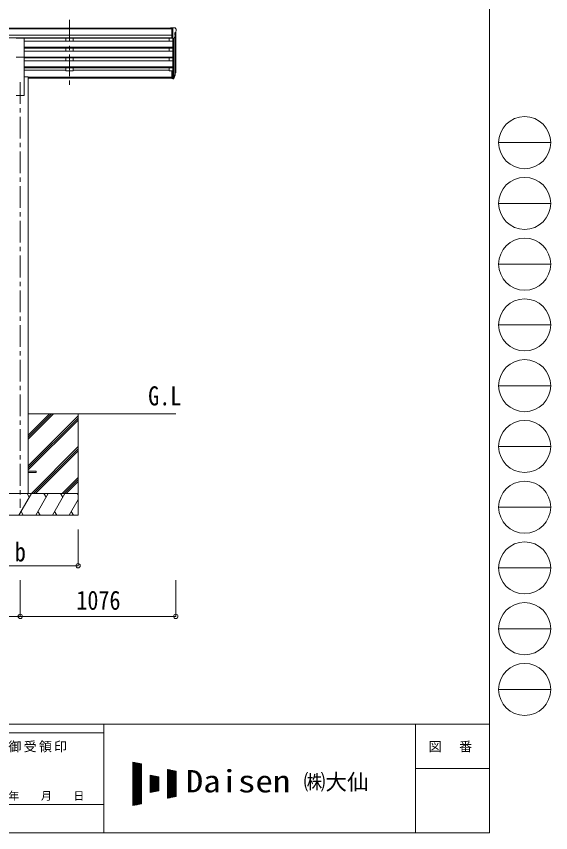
# Model space of a CAD drawing. Units: millimetres at full size, sheet at 1:30; details may follow other scales. Extents: x -8432 to 8432, y -5820 to 5820.
# Drawn here: x 4736 to 8432, y -5820 to -177 of the extents above; entities that cross this region are included whole.
import ezdxf
from ezdxf.enums import TextEntityAlignment as Align

# ---------------------------------------------------------------- set-up
doc = ezdxf.new("R2010")
doc.units = ezdxf.units.MM
doc.header["$LTSCALE"] = 30
doc.header["$PDMODE"] = 32
doc.header["$PDSIZE"] = 30
doc.linetypes.add('CHAIN1', pattern=[8, 5, -1, 1, -1])
for name, color, linetype, lineweight in [('0-0_0', 7, 'Continuous', 9), ('0-1_本体', 5, 'CHAIN1', 9), ('0-3_ELV2', 4, 'Continuous', 9), ('0-6_OTH_LINE', 6, 'Continuous', 9), ('F-0_240', 7, 'Continuous', 9)]:
    doc.layers.add(name, color=color, linetype=linetype, lineweight=lineweight)
doc.layers.add('0-7_SHAPE', color=7, linetype='Continuous')
doc.styles.add('ＭＳ ゴシック', font='')
doc.styles.get('ＭＳ ゴシック').set_extended_font_data('MS Gothic')

msp = doc.modelspace()

# ---------------------------------------------------------------- linework, layer by layer
at = {"layer": '0-0_0'}
for p, q in [((4818.32, -2924.82), (5839.12, -2924.82)), ((4818.32, -3100.45), (4993.95, -2924.82)), ((4818.32, -3086.31), (4979.81, -2924.82)), ((4818.32, -3072.17), (4965.66, -2924.82)), ((5163.12, -2924.82), (5163.12, -3624.82)), ((4818.32, -3284.3), (5163.12, -2939.5)), ((4818.32, -3298.44), (5163.12, -2953.64)), ((4818.32, -3312.58), (5163.12, -2967.79)), ((4839.92, -3474.82), (5163.12, -3151.63)), ((4854.07, -3474.82), (5163.12, -3165.77)), ((4868.21, -3474.82), (5163.12, -3179.92)), ((5052.06, -3474.82), (5163.12, -3363.76)), ((5066.2, -3474.82), (5163.12, -3377.91)), ((5080.34, -3474.82), (5163.12, -3392.05)), ((5163.12, -3474.82), (4363.12, -3474.82)), ((4754.27, -3624.82), (4840.88, -3474.82)), ((4825.88, -3500.8), (4810.87, -3474.82)), ((4869.74, -3624.82), (4956.35, -3474.82)), ((4941.35, -3500.8), (4926.34, -3474.82)), ((4985.21, -3624.82), (5071.82, -3474.82)), ((5041.82, -3474.82), (5056.82, -3500.8)), ((5157.29, -3474.82), (5163.12, -3484.92)), ((5100.68, -3624.82), (5163.12, -3516.68)), ((4769.27, -3598.84), (4784.27, -3624.82)), ((4884.74, -3598.84), (4899.74, -3624.82)), ((5000.21, -3598.84), (5015.21, -3624.82)), ((5115.68, -3598.84), (5130.68, -3624.82)), ((4363.12, -3624.82), (5163.12, -3624.82))]:
    msp.add_line(p, q, dxfattribs=at)
at = {"layer": '0-1_本体'}
for p, q in [((5103.12, -200.42), (5103.12, -677.94)), ((5103.12, -200.42), (5103.12, -677.94)), ((4763.12, -631.25), (4763.12, -3574.82))]:
    msp.add_line(p, q, dxfattribs=at)
at = {"layer": '0-3_ELV2'}
for p, q in [((5812.62, -257.77), (813.62, -257.77)), ((5812.62, -262.98), (813.62, -262.98)), ((5812.62, -256.16), (5802.62, -256.25)), ((5802.62, -257.77), (5802.62, -256.25)), ((5812.62, -328.15), (5812.62, -256.16)), ((5831.12, -256.16), (5812.62, -256.16)), ((5819.12, -329.15), (5819.12, -256.16)), ((5831.12, -256.16), (5833.45, -256.31)), ((5834.21, -256.73), (5838.27, -262.54)), ((5841.12, -265.54), (5841.12, -266.16)), ((5812.62, -306.52), (813.62, -306.52)), ((5812.62, -324.37), (813.62, -324.37)), ((4735.62, -326.79), (4790.62, -326.79)), ((4790.62, -458.59), (4790.62, -326.79)), ((5812.62, -327.71), (4790.62, -327.71)), ((5078.12, -327.62), (5078.12, -348.07)), ((5128.12, -327.62), (5128.12, -348.07)), ((5794.12, -327.62), (5794.12, -348.07)), ((5812.62, -328.15), (5819.12, -328.15)), ((5819.12, -329.15), (5824.33, -328.83)), ((5819.12, -329.15), (5819.12, -553.54)), ((5825.11, -328.67), (5825.12, -598.32)), ((5826.74, -327.34), (5835.74, -311.74)), ((5833.12, -290.68), (5833.12, -306.95)), ((5838.58, -287.35), (5833.27, -290.42)), ((5834.14, -314.51), (5834.14, -579.89)), ((5839.12, -286.74), (5839.12, -553.18)), ((4790.62, -348.07), (5819.12, -348.07)), ((4790.62, -389.95), (5819.12, -389.95)), ((4790.62, -391.44), (5819.12, -391.44)), ((4790.62, -395.76), (5819.12, -395.76)), ((4790.62, -416.56), (5819.12, -416.56)), ((5078.12, -395.76), (5078.12, -416.56)), ((5128.12, -395.76), (5128.12, -416.56)), ((5794.12, -395.76), (5794.12, -416.56)), ((4735.62, -458.59), (4790.62, -458.59)), ((4790.62, -458.44), (5819.12, -458.44)), ((4790.62, -458.59), (4790.62, -724.82)), ((4790.62, -459.93), (5819.12, -459.93)), ((4790.62, -464.25), (5819.12, -464.25)), ((4790.62, -485.05), (5819.12, -485.05)), ((5078.12, -464.25), (5078.12, -485.05)), ((5128.12, -464.25), (5128.12, -485.05)), ((5794.12, -485.05), (5794.12, -464.25)), ((4790.62, -526.93), (5819.12, -526.93)), ((4790.62, -528.43), (5819.12, -528.43)), ((4790.62, -532.74), (5819.12, -532.74)), ((4790.62, -549.23), (5078.12, -549.23)), ((5078.12, -532.74), (5078.12, -554.18)), ((5128.12, -554.18), (5078.12, -554.18)), ((5128.12, -532.74), (5128.12, -554.18)), ((5794.12, -549.23), (5128.12, -549.23)), ((5794.12, -532.74), (5794.12, -554.18)), ((5794.12, -554.18), (5812.62, -554.18)), ((5812.62, -553.54), (5812.62, -607.58)), ((5812.62, -553.54), (5819.12, -553.54)), ((5819.12, -553.54), (5819.12, -608.32)), ((4818.32, -595.82), (4790.62, -595.82)), ((4818.32, -595.82), (4818.32, -3474.82)), ((4818.32, -596.25), (5812.62, -596.25)), ((4818.32, -597.65), (5812.62, -597.65)), ((5812.62, -605.33), (4818.32, -605.33)), ((5812.62, -593.68), (5819.12, -593.68)), ((5812.62, -598.56), (5819.12, -598.56)), ((5812.62, -607.58), (5819.12, -607.58)), ((5819.12, -598.58), (5824.25, -598.58)), ((5819.12, -600.38), (5823.96, -600.38)), ((5819.12, -608.32), (5823.96, -608.32)), ((5825.55, -597.9), (5833.31, -582.49)), ((5834.75, -582.85), (5826.56, -599.03)), ((5835.37, -583.41), (5826.56, -606.96)), ((5837.42, -566.36), (5834.14, -573.42)), ((5838.02, -567.73), (5834.14, -575.68)), ((5835.71, -579.01), (5835.37, -583.41)), ((4735.62, -724.82), (4790.62, -724.82)), ((4818.32, -3320.32), (4873.12, -3320.32)), ((4818.32, -3329.32), (4873.12, -3329.32)), ((4873.12, -3320.32), (4873.12, -3329.32))]:
    msp.add_line(p, q, dxfattribs=at)
for centre, radius, start, end in [((5833.39, -257.3), 1, 35, 86.5), ((5838.12, -265.54), 3, 0, 87), ((5639.12, -266.16), 202, 355.05096, 0), ((5824.14, -325.84), 3, 273.5, 330), ((5833.42, -290.68), 0.3, 120, 180), ((5833.42, -306.95), 0.3, 180, 265.2833), ((5833.14, -310.24), 3, 330, 85.2833), ((5834.21, -282.98), 6.18, 315.00103, 354.2965), ((5808.53, -556.86), 30.41, 341.80266, 352.8448), ((5809.93, -558.62), 29.53, 342.01856, 353.49194)]:
    msp.add_arc(centre, radius, start, end, dxfattribs=at)
for centre, major_axis, ratio, start_param, end_param in [((5751.25, -552.37), (-87.93, 4.42), 0.541684, 3.060334, 3.2172517), ((5750.46, -559.05), (89.06, 1.43), 0.57596, 6.1985533, 6.3701348), ((5823.96, -597.67), (3, 0), 0.90356, 4.712389, 5.7595865), ((5823.96, -605.61), (-3, 0), 0.90356, 1.5707963, 2.6179939), ((5824.25, -597.22), (1.5, 0), 0.90356, 4.712389, 5.7595865), ((5749.2, -558.95), (88.05, 0), 0.90356, 5.9828017, 6.0168888), ((5834.4, -579.01), (-1.3, 0), 0.90356, 2.9359903, 4.9130961), ((5748.48, -562.82), (89.07, 0), 0.90356, 6.0316505, 6.077583)]:
    msp.add_ellipse(centre, major_axis=major_axis, ratio=ratio, start_param=start_param, end_param=end_param, dxfattribs=at)
at = {"layer": '0-6_OTH_LINE'}
for p, q in [((5163.12, -3974.82), (5163.12, -3724.84)), ((4363.12, -3974.82), (5163.12, -3974.82)), ((4763.12, -4324.82), (4763.12, -4074.82)), ((5839.12, -4324.82), (5839.12, -4074.82)), ((4763.12, -4324.82), (1863.12, -4324.82)), ((5839.12, -4324.82), (4763.12, -4324.82))]:
    msp.add_line(p, q, dxfattribs=at)
for p in [(5163.12, -3974.82), (4763.12, -4324.82), (5839.12, -4324.82)]:
    msp.add_point(p, dxfattribs=at)
at = {"layer": 'F-0_240', "color": 5}
for p, q in [((8007.94, 5820), (8007.94, -5820)), ((-8432.06, -5070), (8007.94, -5070)), ((5341.19, -5070), (5341.19, -5820)), ((7497.94, -5070), (7497.94, -5820)), ((-8432.06, -5130), (5341.19, -5130)), ((7497.94, -5377.5), (8007.94, -5377.5)), ((4501.18, -5625), (5341.19, -5625)), ((-8432.06, -5820), (8007.94, -5820))]:
    msp.add_line(p, q, dxfattribs=at)
at = {"layer": 'F-0_240', "color": 4}
for p, q in [((8072.06, -1050), (8432.06, -1050)), ((8072.06, -1470), (8432.06, -1470)), ((8072.06, -1890), (8432.06, -1890)), ((8072.06, -2310), (8432.06, -2310)), ((8072.06, -2730), (8432.06, -2730)), ((8072.06, -3150), (8432.06, -3150)), ((8072.06, -3570), (8432.06, -3570)), ((8072.06, -3990), (8432.06, -3990)), ((8072.06, -4410), (8432.06, -4410)), ((8072.06, -4830), (8432.06, -4830))]:
    msp.add_line(p, q, dxfattribs=at)
at = {"layer": 'F-0_240'}
for p, q in [((5541.15, -5332.6), (5601.15, -5345.1)), ((5541.15, -5332.6), (5541.15, -5632.6)), ((5541.15, -5335.42), (5554.7, -5335.42)), ((5541.15, -5338.42), (5569.1, -5338.42)), ((5541.15, -5341.42), (5583.5, -5341.42)), ((5541.15, -5344.42), (5597.9, -5344.42)), ((5541.15, -5347.42), (5601.15, -5347.42)), ((5541.15, -5350.42), (5601.15, -5350.42)), ((5541.15, -5353.42), (5601.15, -5353.42)), ((5541.15, -5356.42), (5601.15, -5356.42)), ((5541.15, -5359.42), (5601.15, -5359.42)), ((5542.92, -5632.23), (5542.92, -5332.97)), ((5545.92, -5631.61), (5545.92, -5333.6)), ((5548.92, -5630.98), (5548.92, -5334.22)), ((5551.92, -5630.36), (5551.92, -5334.85)), ((5554.92, -5629.73), (5554.92, -5335.47)), ((5557.92, -5629.11), (5557.92, -5336.1)), ((5560.92, -5628.48), (5560.92, -5336.72)), ((5563.92, -5627.86), (5563.92, -5337.35)), ((5566.92, -5627.23), (5566.92, -5337.97)), ((5569.92, -5626.61), (5569.92, -5338.6)), ((5572.92, -5625.98), (5572.92, -5339.22)), ((5575.92, -5625.36), (5575.92, -5339.85)), ((5578.92, -5624.73), (5578.92, -5340.47)), ((5581.92, -5624.11), (5581.92, -5341.1)), ((5584.92, -5623.48), (5584.92, -5341.72)), ((5587.92, -5622.86), (5587.92, -5342.35)), ((5590.92, -5622.23), (5590.92, -5342.97)), ((5593.92, -5621.61), (5593.92, -5343.6)), ((5596.92, -5620.98), (5596.92, -5344.22)), ((5599.92, -5620.36), (5599.92, -5344.85)), ((5601.15, -5345.1), (5601.15, -5620.1)), ((5541.15, -5362.42), (5601.15, -5362.42)), ((5541.15, -5365.42), (5601.15, -5365.42)), ((5541.15, -5368.42), (5601.15, -5368.42)), ((5541.15, -5371.42), (5601.15, -5371.42)), ((5541.15, -5374.42), (5601.15, -5374.42)), ((5541.15, -5377.42), (5601.15, -5377.42)), ((5541.15, -5380.42), (5601.15, -5380.42)), ((5541.15, -5383.42), (5601.15, -5383.42)), ((5541.15, -5386.42), (5601.15, -5386.42)), ((5541.15, -5389.42), (5601.15, -5389.42)), ((5541.15, -5392.42), (5601.15, -5392.42)), ((5541.15, -5395.42), (5601.15, -5395.42)), ((5541.15, -5398.42), (5601.15, -5398.42)), ((5541.15, -5401.42), (5601.15, -5401.42)), ((5541.15, -5404.42), (5601.15, -5404.42)), ((5541.15, -5407.42), (5601.15, -5407.42)), ((5541.15, -5410.42), (5601.15, -5410.42)), ((5541.15, -5413.42), (5601.15, -5413.42)), ((5541.15, -5416.42), (5601.15, -5416.42)), ((5781.15, -5382.6), (5841.15, -5395.1)), ((5781.15, -5382.6), (5781.15, -5582.6)), ((5781.15, -5383.42), (5785.1, -5383.42)), ((5781.15, -5386.42), (5799.5, -5386.42)), ((5781.15, -5389.42), (5813.9, -5389.42)), ((5781.15, -5392.42), (5828.3, -5392.42)), ((5781.15, -5395.42), (5841.15, -5395.42)), ((5781.15, -5398.42), (5841.15, -5398.42)), ((5781.15, -5401.42), (5841.15, -5401.42)), ((5781.15, -5404.42), (5841.15, -5404.42)), ((5781.15, -5407.42), (5841.15, -5407.42)), ((5781.15, -5410.42), (5841.15, -5410.42)), ((5781.15, -5413.42), (5841.15, -5413.42)), ((5781.15, -5416.42), (5841.15, -5416.42)), ((5782.92, -5582.23), (5782.92, -5382.97)), ((5785.92, -5581.61), (5785.92, -5383.6)), ((5788.92, -5580.98), (5788.92, -5384.22)), ((5791.92, -5580.36), (5791.92, -5384.85)), ((5794.92, -5579.73), (5794.92, -5385.47)), ((5797.92, -5579.11), (5797.92, -5386.1)), ((5800.92, -5578.48), (5800.92, -5386.72)), ((5803.92, -5577.86), (5803.92, -5387.35)), ((5806.92, -5577.23), (5806.92, -5387.97)), ((5809.92, -5576.61), (5809.92, -5388.6)), ((5812.92, -5575.98), (5812.92, -5389.22)), ((5815.92, -5575.36), (5815.92, -5389.85)), ((5818.92, -5574.73), (5818.92, -5390.47)), ((5821.92, -5574.11), (5821.92, -5391.1)), ((5824.92, -5573.48), (5824.92, -5391.72)), ((5827.92, -5572.86), (5827.92, -5392.35)), ((5830.92, -5572.23), (5830.92, -5392.97)), ((5833.92, -5571.61), (5833.92, -5393.6)), ((5836.92, -5570.98), (5836.92, -5394.22)), ((5839.92, -5570.36), (5839.92, -5394.85)), ((5841.15, -5395.1), (5841.15, -5570.1)), ((5541.15, -5419.42), (5601.15, -5419.42)), ((5541.15, -5422.42), (5601.15, -5422.42)), ((5541.15, -5425.42), (5601.15, -5425.42)), ((5541.15, -5428.42), (5601.15, -5428.42)), ((5541.15, -5431.42), (5601.15, -5431.42)), ((5541.15, -5434.42), (5601.15, -5434.42)), ((5541.15, -5437.42), (5601.15, -5437.42)), ((5541.15, -5440.42), (5601.15, -5440.42)), ((5541.15, -5443.42), (5601.15, -5443.42)), ((5541.15, -5446.42), (5601.15, -5446.42)), ((5541.15, -5449.42), (5601.15, -5449.42)), ((5541.15, -5452.42), (5601.15, -5452.42)), ((5541.15, -5455.42), (5601.15, -5455.42)), ((5541.15, -5458.42), (5601.15, -5458.42)), ((5541.15, -5461.42), (5601.15, -5461.42)), ((5541.15, -5464.42), (5601.15, -5464.42)), ((5541.15, -5467.42), (5601.15, -5467.42)), ((5541.15, -5470.42), (5601.15, -5470.42)), ((5541.15, -5473.42), (5601.15, -5473.42)), ((5661.15, -5422.6), (5721.15, -5435.1)), ((5661.15, -5422.6), (5661.15, -5542.6)), ((5661.15, -5425.42), (5674.7, -5425.42)), ((5661.15, -5428.42), (5689.1, -5428.42)), ((5661.15, -5431.42), (5703.5, -5431.42)), ((5661.15, -5434.42), (5717.9, -5434.42)), ((5661.15, -5437.42), (5721.15, -5437.42)), ((5661.15, -5440.42), (5721.15, -5440.42)), ((5661.15, -5443.42), (5721.15, -5443.42)), ((5661.15, -5446.42), (5721.15, -5446.42)), ((5661.15, -5449.42), (5721.15, -5449.42)), ((5661.15, -5452.42), (5721.15, -5452.42)), ((5661.15, -5455.42), (5721.15, -5455.42)), ((5661.15, -5458.42), (5721.15, -5458.42)), ((5661.15, -5461.42), (5721.15, -5461.42)), ((5661.15, -5464.42), (5721.15, -5464.42)), ((5661.15, -5467.42), (5721.15, -5467.42)), ((5661.15, -5470.42), (5721.15, -5470.42)), ((5661.15, -5473.42), (5721.15, -5473.42)), ((5662.92, -5542.23), (5662.92, -5422.97)), ((5665.92, -5541.61), (5665.92, -5423.6)), ((5668.92, -5540.98), (5668.92, -5424.22)), ((5671.92, -5540.36), (5671.92, -5424.85)), ((5674.92, -5539.73), (5674.92, -5425.47)), ((5677.92, -5539.11), (5677.92, -5426.1)), ((5680.92, -5538.48), (5680.92, -5426.72)), ((5683.92, -5537.86), (5683.92, -5427.35)), ((5686.92, -5537.23), (5686.92, -5427.97)), ((5689.92, -5536.61), (5689.92, -5428.6)), ((5692.92, -5535.98), (5692.92, -5429.22)), ((5695.92, -5535.36), (5695.92, -5429.85)), ((5698.92, -5534.73), (5698.92, -5430.47)), ((5701.92, -5534.11), (5701.92, -5431.1)), ((5704.92, -5533.48), (5704.92, -5431.72)), ((5707.92, -5532.86), (5707.92, -5432.35)), ((5710.92, -5532.23), (5710.92, -5432.97)), ((5713.92, -5531.61), (5713.92, -5433.6)), ((5716.92, -5530.98), (5716.92, -5434.22)), ((5719.92, -5530.36), (5719.92, -5434.85)), ((5721.15, -5435.1), (5721.15, -5530.1)), ((5781.15, -5419.42), (5841.15, -5419.42)), ((5781.15, -5422.42), (5841.15, -5422.42)), ((5781.15, -5425.42), (5841.15, -5425.42)), ((5781.15, -5428.42), (5841.15, -5428.42)), ((5781.15, -5431.42), (5841.15, -5431.42)), ((5781.15, -5434.42), (5841.15, -5434.42)), ((5781.15, -5437.42), (5841.15, -5437.42)), ((5781.15, -5440.42), (5841.15, -5440.42)), ((5781.15, -5443.42), (5841.15, -5443.42)), ((5781.15, -5446.42), (5841.15, -5446.42)), ((5781.15, -5449.42), (5841.15, -5449.42)), ((5781.15, -5452.42), (5841.15, -5452.42)), ((5781.15, -5455.42), (5841.15, -5455.42)), ((5781.15, -5458.42), (5841.15, -5458.42)), ((5781.15, -5461.42), (5841.15, -5461.42)), ((5781.15, -5464.42), (5841.15, -5464.42)), ((5781.15, -5467.42), (5841.15, -5467.42)), ((5781.15, -5470.42), (5841.15, -5470.42)), ((5781.15, -5473.42), (5841.15, -5473.42)), ((5541.15, -5476.42), (5601.15, -5476.42)), ((5541.15, -5479.42), (5601.15, -5479.42)), ((5541.15, -5482.42), (5601.15, -5482.42)), ((5541.15, -5485.42), (5601.15, -5485.42)), ((5541.15, -5488.42), (5601.15, -5488.42)), ((5541.15, -5491.42), (5601.15, -5491.42)), ((5541.15, -5494.42), (5601.15, -5494.42)), ((5541.15, -5497.42), (5601.15, -5497.42)), ((5541.15, -5500.42), (5601.15, -5500.42)), ((5541.15, -5503.42), (5601.15, -5503.42)), ((5541.15, -5506.42), (5601.15, -5506.42)), ((5541.15, -5509.42), (5601.15, -5509.42)), ((5541.15, -5512.42), (5601.15, -5512.42)), ((5541.15, -5515.42), (5601.15, -5515.42)), ((5541.15, -5518.42), (5601.15, -5518.42)), ((5541.15, -5521.42), (5601.15, -5521.42)), ((5541.15, -5524.42), (5601.15, -5524.42)), ((5541.15, -5527.42), (5601.15, -5527.42)), ((5661.15, -5476.42), (5721.15, -5476.42)), ((5661.15, -5479.42), (5721.15, -5479.42)), ((5661.15, -5482.42), (5721.15, -5482.42)), ((5661.15, -5485.42), (5721.15, -5485.42)), ((5661.15, -5488.42), (5721.15, -5488.42)), ((5661.15, -5491.42), (5721.15, -5491.42)), ((5661.15, -5494.42), (5721.15, -5494.42)), ((5661.15, -5497.42), (5721.15, -5497.42)), ((5661.15, -5500.42), (5721.15, -5500.42)), ((5661.15, -5503.42), (5721.15, -5503.42)), ((5661.15, -5506.42), (5721.15, -5506.42)), ((5661.15, -5509.42), (5721.15, -5509.42)), ((5661.15, -5512.42), (5721.15, -5512.42)), ((5661.15, -5515.42), (5721.15, -5515.42)), ((5661.15, -5518.42), (5721.15, -5518.42)), ((5661.15, -5521.42), (5721.15, -5521.42)), ((5661.15, -5524.42), (5721.15, -5524.42)), ((5661.15, -5527.42), (5721.15, -5527.42)), ((5661.15, -5542.6), (5721.15, -5530.1)), ((5781.15, -5476.42), (5841.15, -5476.42)), ((5781.15, -5479.42), (5841.15, -5479.42)), ((5781.15, -5482.42), (5841.15, -5482.42)), ((5781.15, -5485.42), (5841.15, -5485.42)), ((5781.15, -5488.42), (5841.15, -5488.42)), ((5781.15, -5491.42), (5841.15, -5491.42)), ((5781.15, -5494.42), (5841.15, -5494.42)), ((5781.15, -5497.42), (5841.15, -5497.42)), ((5781.15, -5500.42), (5841.15, -5500.42)), ((5781.15, -5503.42), (5841.15, -5503.42)), ((5781.15, -5506.42), (5841.15, -5506.42)), ((5781.15, -5509.42), (5841.15, -5509.42)), ((5781.15, -5512.42), (5841.15, -5512.42)), ((5781.15, -5515.42), (5841.15, -5515.42)), ((5781.15, -5518.42), (5841.15, -5518.42)), ((5781.15, -5521.42), (5841.15, -5521.42)), ((5781.15, -5524.42), (5841.15, -5524.42)), ((5781.15, -5527.42), (5841.15, -5527.42)), ((5541.15, -5530.42), (5601.15, -5530.42)), ((5541.15, -5533.42), (5601.15, -5533.42)), ((5541.15, -5536.42), (5601.15, -5536.42)), ((5541.15, -5539.42), (5601.15, -5539.42)), ((5541.15, -5542.42), (5601.15, -5542.42)), ((5541.15, -5545.42), (5601.15, -5545.42)), ((5541.15, -5548.42), (5601.15, -5548.42)), ((5541.15, -5551.42), (5601.15, -5551.42)), ((5541.15, -5554.42), (5601.15, -5554.42)), ((5541.15, -5557.42), (5601.15, -5557.42)), ((5541.15, -5560.42), (5601.15, -5560.42)), ((5541.15, -5563.42), (5601.15, -5563.42)), ((5541.15, -5566.42), (5601.15, -5566.42)), ((5541.15, -5569.42), (5601.15, -5569.42)), ((5541.15, -5572.42), (5601.15, -5572.42)), ((5541.15, -5575.42), (5601.15, -5575.42)), ((5541.15, -5578.42), (5601.15, -5578.42)), ((5541.15, -5581.42), (5601.15, -5581.42)), ((5541.15, -5584.42), (5601.15, -5584.42)), ((5661.15, -5530.42), (5719.6, -5530.42)), ((5661.15, -5533.42), (5705.2, -5533.42)), ((5661.15, -5536.42), (5690.8, -5536.42)), ((5661.15, -5539.42), (5676.4, -5539.42)), ((5661.15, -5542.42), (5662, -5542.42)), ((5781.15, -5530.42), (5841.15, -5530.42)), ((5781.15, -5533.42), (5841.15, -5533.42)), ((5781.15, -5536.42), (5841.15, -5536.42)), ((5781.15, -5539.42), (5841.15, -5539.42)), ((5781.15, -5542.42), (5841.15, -5542.42)), ((5781.15, -5545.42), (5841.15, -5545.42)), ((5781.15, -5548.42), (5841.15, -5548.42)), ((5781.15, -5551.42), (5841.15, -5551.42)), ((5781.15, -5554.42), (5841.15, -5554.42)), ((5781.15, -5557.42), (5841.15, -5557.42)), ((5781.15, -5560.42), (5841.15, -5560.42)), ((5781.15, -5563.42), (5841.15, -5563.42)), ((5781.15, -5566.42), (5841.15, -5566.42)), ((5781.15, -5569.42), (5841.15, -5569.42)), ((5841.15, -5570.1), (5781.15, -5582.6)), ((5781.15, -5572.42), (5830, -5572.42)), ((5781.15, -5575.42), (5815.6, -5575.42)), ((5781.15, -5578.42), (5801.2, -5578.42)), ((5781.15, -5581.42), (5786.8, -5581.42)), ((5541.15, -5587.42), (5601.15, -5587.42)), ((5541.15, -5590.42), (5601.15, -5590.42)), ((5541.15, -5593.42), (5601.15, -5593.42)), ((5541.15, -5596.42), (5601.15, -5596.42)), ((5541.15, -5599.42), (5601.15, -5599.42)), ((5541.15, -5602.42), (5601.15, -5602.42)), ((5541.15, -5605.42), (5601.15, -5605.42)), ((5541.15, -5608.42), (5601.15, -5608.42)), ((5541.15, -5611.42), (5601.15, -5611.42)), ((5541.15, -5614.42), (5601.15, -5614.42)), ((5541.15, -5617.42), (5601.15, -5617.42)), ((5601.15, -5620.1), (5541.15, -5632.6)), ((5541.15, -5620.42), (5599.6, -5620.42)), ((5541.15, -5623.42), (5585.2, -5623.42)), ((5541.15, -5626.42), (5570.8, -5626.42)), ((5541.15, -5629.42), (5556.4, -5629.42)), ((5541.15, -5632.42), (5542, -5632.42))]:
    msp.add_line(p, q, dxfattribs=at)
at = {"layer": 'F-0_240', "color": 4}
for centre in [(8252.05, -1050), (8252.05, -1470), (8252.05, -1890), (8252.05, -2310), (8252.05, -2730), (8252.05, -3150), (8252.05, -3570), (8252.05, -3990), (8252.05, -4410), (8252.05, -4830)]:
    msp.add_circle(centre, 180, dxfattribs=at)

# ---------------------------------------------------------------- texts
at = {"layer": '0-6_OTH_LINE', "color": 7, "style": 'ＭＳ ゴシック', "width": 0.85}
for s, p in [('b', (4725.62, -3984.82)), ('1076', (5151.12, -4318.82))]:
    msp.add_text(s, height=132, dxfattribs=at).set_placement(p, align=Align.BOTTOM_LEFT)
at = {"layer": '0-7_SHAPE', "style": 'ＭＳ ゴシック', "width": 0.85}
msp.add_text('G.L', height=132, dxfattribs=at).set_placement((5648.09, -2906.12), align=Align.BOTTOM_LEFT)
at = {"layer": 'F-0_240', "style": 'ＭＳ ゴシック', "width": 1.15}
msp.add_text('Daisen', height=154, dxfattribs=at).set_placement((5908.01, -5587.6), align=Align.BOTTOM_LEFT)
at = {"layer": 'F-0_240', "style": 'ＭＳ ゴシック'}
for s, height, p in [('㈱大仙\u3000', 110, (6723.41, -5557.6)), ('年\u3000\u3000月\u3000\u3000日', 54.99, (4681.19, -5610))]:
    msp.add_text(s, height=height, dxfattribs=at).set_placement(p, align=Align.BOTTOM_LEFT)
at = {"layer": 'F-0_240', "char_height": 65.98, "attachment_point": 7, "style": 'ＭＳ ゴシック'}
for s, insert in [('\\T1.17;御受領印', (4681.18, -5265)), ('\\T1.17;図\u3000番', (7587.94, -5265))]:
    msp.add_mtext(s, dxfattribs=dict(at, insert=insert))

doc.saveas('drawing.dxf')
